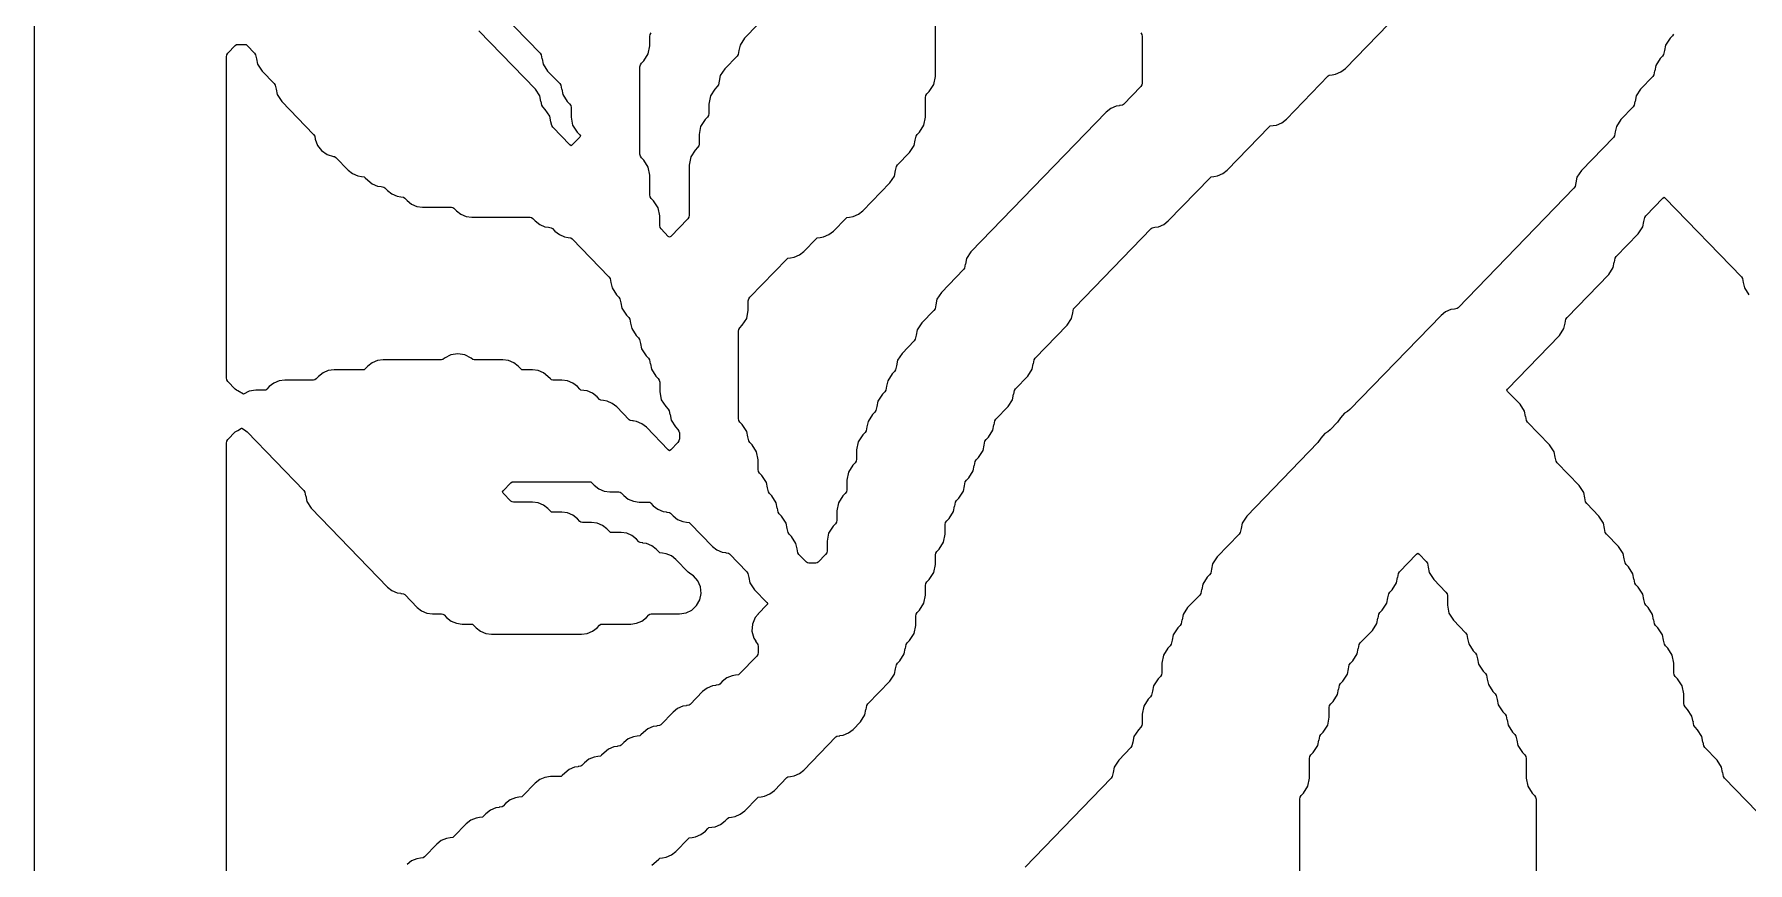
# Model space of a CAD drawing. Header units: millimetres. Extents: x 10 to 410, y 18 to 283.
# Drawn here: x 10 to 49.74, y 42.04 to 61.25 of the extents above; entities that cross this region are included whole.
import ezdxf

# ---------------------------------------------------------------- set-up
doc = ezdxf.new("R2010")
doc.units = ezdxf.units.MM
doc.layers.add('CUT', color=1, linetype='Continuous')

msp = doc.modelspace()

# ---------------------------------------------------------------- linework, layer by layer
at = {"layer": 'CUT'}
for points in [[(52.134, 21), (60.134, 21), (60.134, 24), (73.2679, 24), (73.2679, 144), (60.134, 144), (60.134, 147), (52.134, 147), (52.134, 144), (31.134, 144), (31.134, 147), (23.134, 147), (23.134, 144), (10, 144), (10, 24), (23.134, 24), (23.134, 21), (31.134, 21), (31.134, 24), (52.134, 24)], [(14.8801, 61.0105), (14.9117, 61.0063), (14.9368, 60.9865), (15.1083, 60.8094), (15.1332, 60.7712), (15.1511, 60.6791), (15.1539, 60.6797), (15.1784, 60.5537), (15.2827, 60.3935), (15.5651, 60.102), (15.59, 60.0638), (15.6079, 59.9718), (15.6107, 59.9723), (15.6352, 59.8464), (15.7395, 59.6862), (16.4786, 58.9231), (16.5035, 58.8849), (16.5169, 58.8161), (16.5697, 58.6704), (16.6646, 58.5478), (16.7925, 58.4603), (16.9411, 58.4161), (16.9671, 58.4126), (16.9922, 58.3928), (17.2783, 58.0974), (17.3829, 58.0149), (17.5055, 57.963), (17.5878, 57.9519), (17.5875, 57.9497), (17.6523, 57.941), (17.6773, 57.9212), (17.7351, 57.8616), (17.8397, 57.7791), (17.9623, 57.7272), (18.0446, 57.7162), (18.0443, 57.7139), (18.109, 57.7052), (18.1341, 57.6855), (18.1919, 57.6258), (18.2964, 57.5434), (18.419, 57.4914), (18.5013, 57.4804), (18.501, 57.4781), (18.5658, 57.4694), (18.5909, 57.4497), (18.6486, 57.39), (18.7532, 57.3076), (18.8758, 57.2556), (19.0078, 57.2379), (19.6761, 57.2379), (19.7077, 57.2336), (19.7328, 57.2139), (19.7905, 57.1542), (19.8951, 57.0718), (20.0177, 57.0198), (20.1497, 57.0021), (21.5031, 57.0021), (21.5347, 56.9979), (21.5598, 56.9781), (21.6176, 56.9185), (21.7221, 56.836), (21.8447, 56.784), (21.927, 56.773), (21.9267, 56.7708), (21.9915, 56.7621), (22.0166, 56.7423), (22.0743, 56.6827), (22.1789, 56.6002), (22.3015, 56.5483), (22.3838, 56.5372), (22.3835, 56.535), (22.4483, 56.5263), (22.4733, 56.5065), (23.33, 55.622), (23.3549, 55.5838), (23.3728, 55.4918), (23.3756, 55.4923), (23.4001, 55.3664), (23.5044, 55.2062), (23.5584, 55.1504), (23.5832, 55.1123), (23.6012, 55.0202), (23.604, 55.0207), (23.6285, 54.8948), (23.7328, 54.7346), (23.7868, 54.6789), (23.8116, 54.6407), (23.8296, 54.5486), (23.8324, 54.5492), (23.8569, 54.4232), (23.9612, 54.263), (24.0152, 54.2073), (24.04, 54.1691), (24.0579, 54.077), (24.0607, 54.0776), (24.0853, 53.9516), (24.1896, 53.7914), (24.2435, 53.7357), (24.2684, 53.6975), (24.2863, 53.6055), (24.2891, 53.606), (24.3136, 53.4801), (24.4179, 53.3198), (24.4719, 53.2641), (24.4968, 53.2259), (24.5055, 53.1812), (24.5055, 52.9603), (24.542, 52.7727), (24.6463, 52.6125), (24.7003, 52.5568), (24.7251, 52.5186), (24.7431, 52.4265), (24.7459, 52.4271), (24.7704, 52.3011), (24.8747, 52.1409), (24.9287, 52.0852), (24.9535, 52.047), (24.9622, 52.0023), (24.9622, 51.863), (24.9535, 51.8183), (24.9287, 51.7801), (24.7618, 51.6078), (24.7339, 51.5869), (24.7059, 51.6078), (24.1961, 52.1342), (24.0915, 52.2166), (23.9689, 52.2686), (23.8866, 52.2796), (23.8869, 52.2819), (23.8221, 52.2906), (23.7971, 52.3103), (23.5109, 52.6058), (23.4064, 52.6882), (23.2838, 52.7402), (23.2015, 52.7512), (23.2018, 52.7534), (23.137, 52.7621), (23.1119, 52.7819), (23.0542, 52.8415), (22.9496, 52.924), (22.827, 52.976), (22.7447, 52.987), (22.745, 52.9892), (22.6802, 52.9979), (22.6552, 53.0177), (22.5974, 53.0773), (22.4929, 53.1598), (22.3702, 53.2117), (22.2383, 53.2295), (22.0267, 53.2295), (21.9951, 53.2337), (21.97, 53.2535), (21.9123, 53.3131), (21.8077, 53.3956), (21.6851, 53.4475), (21.5531, 53.4653), (21.3416, 53.4653), (21.31, 53.4695), (21.2849, 53.4893), (21.2271, 53.5489), (21.1226, 53.6314), (21, 53.6833), (20.868, 53.7011), (20.1997, 53.7011), (20.1681, 53.7053), (20.1333, 53.7327), (19.9876, 53.8125), (19.8237, 53.8401), (19.6598, 53.8125), (19.5141, 53.7327), (19.4793, 53.7053), (19.4477, 53.7011), (18.0943, 53.7011), (17.9623, 53.6833), (17.8397, 53.6314), (17.7351, 53.5489), (17.6773, 53.4893), (17.6523, 53.4695), (17.6206, 53.4653), (16.9524, 53.4653), (16.8204, 53.4475), (16.6978, 53.3956), (16.5932, 53.3131), (16.5354, 53.2535), (16.5104, 53.2337), (16.4787, 53.2295), (15.8105, 53.2295), (15.6785, 53.2117), (15.5559, 53.1598), (15.4513, 53.0773), (15.3935, 53.0177), (15.3685, 52.9979), (15.3368, 52.9937), (15.1378, 52.9937), (14.9879, 52.9707), (14.8518, 52.9038), (14.8496, 52.9017), (14.723, 52.9825), (14.6874, 52.9976), (14.6619, 53.0177), (14.4903, 53.1948), (14.4655, 53.233), (14.4568, 53.2777), (14.4568, 60.7265), (14.4655, 60.7712), (14.4903, 60.8094), (14.6619, 60.9865), (14.6869, 61.0063), (14.7186, 61.0105)]]:
    msp.add_lwpolyline(points, close=True, dxfattribs=at)
for points in [[(24.3199, 41.9813), (24.4245, 42.0637), (24.4822, 42.1233), (24.5073, 42.1431), (24.5721, 42.1518), (24.5718, 42.154), (24.654, 42.1651), (24.7767, 42.217), (24.8812, 42.2995), (25.1674, 42.5949), (25.1924, 42.6147), (25.2572, 42.6234), (25.2569, 42.6256), (25.3392, 42.6367), (25.4618, 42.6886), (25.5664, 42.7711), (25.6241, 42.8307), (25.6492, 42.8505), (25.714, 42.8592), (25.7137, 42.8614), (25.7959, 42.8725), (25.9186, 42.9244), (26.0231, 43.0069), (26.0809, 43.0665), (26.1059, 43.0863), (26.1707, 43.095), (26.1704, 43.0972), (26.2527, 43.1083), (26.3753, 43.1602), (26.4799, 43.2427), (26.766, 43.5381), (26.7911, 43.5579), (26.8559, 43.5666), (26.8556, 43.5688), (26.9378, 43.5798), (27.0605, 43.6318), (27.165, 43.7142), (27.4512, 44.0097), (27.4762, 44.0294), (27.541, 44.0381), (27.5407, 44.0404), (27.623, 44.0514), (27.7456, 44.1034), (27.8502, 44.1858), (28.5931, 44.9528), (28.6181, 44.9726), (28.6829, 44.9813), (28.6826, 44.9835), (28.7649, 44.9946), (28.8875, 45.0465), (28.9921, 45.129), (29.1606, 45.303), (29.2649, 45.4632), (29.2894, 45.5892), (29.2922, 45.5886), (29.3102, 45.6807), (29.335, 45.7189), (29.8457, 46.2462), (29.95, 46.4064), (29.9746, 46.5323), (29.9774, 46.5318), (29.9953, 46.6238), (30.0202, 46.662), (30.0741, 46.7177), (30.1784, 46.878), (30.203, 47.0039), (30.2058, 47.0034), (30.2237, 47.0954), (30.2485, 47.1336), (30.3025, 47.1893), (30.4068, 47.3495), (30.4434, 47.5372), (30.4434, 47.7581), (30.4521, 47.8028), (30.4769, 47.841), (30.5309, 47.8967), (30.6352, 48.0569), (30.6717, 48.2446), (30.6717, 48.4654), (30.6804, 48.5102), (30.7053, 48.5483), (30.7593, 48.6041), (30.8636, 48.7643), (30.9001, 48.9519), (30.9001, 49.1728), (30.9088, 49.2175), (30.9337, 49.2557), (30.9876, 49.3114), (31.0919, 49.4716), (31.1285, 49.6593), (31.1285, 49.8802), (31.1372, 49.9249), (31.1621, 49.9631), (31.216, 50.0188), (31.3203, 50.179), (31.3449, 50.305), (31.3477, 50.3044), (31.3656, 50.3965), (31.3904, 50.4346), (31.4444, 50.4904), (31.5487, 50.6506), (31.5732, 50.7765), (31.576, 50.776), (31.594, 50.8681), (31.6188, 50.9062), (31.6728, 50.962), (31.7771, 51.1222), (31.8016, 51.2481), (31.8044, 51.2476), (31.8223, 51.3396), (31.8472, 51.3778), (31.9012, 51.4335), (32.0055, 51.5937), (32.03, 51.7197), (32.0328, 51.7191), (32.0507, 51.8112), (32.0756, 51.8494), (32.1295, 51.9051), (32.2338, 52.0653), (32.2584, 52.1913), (32.2612, 52.1907), (32.2791, 52.2828), (32.304, 52.321), (32.5863, 52.6125), (32.6906, 52.7727), (32.7151, 52.8986), (32.7179, 52.8981), (32.7359, 52.9902), (32.7607, 53.0283), (33.0431, 53.3198), (33.1474, 53.4801), (33.1719, 53.606), (33.1747, 53.6055), (33.1926, 53.6975), (33.2175, 53.7357), (33.9566, 54.4988), (34.0609, 54.659), (34.0854, 54.785), (34.0882, 54.7844), (34.1061, 54.8765), (34.131, 54.9146), (35.9012, 56.7423), (35.9263, 56.7621), (35.9911, 56.7708), (35.9908, 56.773), (36.073, 56.784), (36.1957, 56.836), (36.3002, 56.9185), (37.2715, 57.9212), (37.2966, 57.941), (37.3613, 57.9497), (37.361, 57.9519), (37.4433, 57.963), (37.5659, 58.0149), (37.6705, 58.0974), (38.6418, 59.1002), (38.6668, 59.12), (38.7316, 59.1287), (38.7313, 59.1309), (38.8136, 59.1419), (38.9362, 59.1939), (39.0408, 59.2763), (40.012, 60.2791), (40.0371, 60.2989), (40.1019, 60.3076), (40.1016, 60.3098), (40.1839, 60.3209), (40.3065, 60.3728), (40.411, 60.4553), (42.4066, 62.5156)], [(20.5355, 62.0441), (21.7314, 60.8094), (21.7562, 60.7712), (21.7741, 60.6791), (21.7769, 60.6797), (21.8015, 60.5537), (21.9058, 60.3935), (22.1881, 60.102), (22.213, 60.0638), (22.2309, 59.9718), (22.2337, 59.9723), (22.2582, 59.8464), (22.3625, 59.6862), (22.4165, 59.6304), (22.4413, 59.5923), (22.4501, 59.5476), (22.4501, 59.3267), (22.4866, 59.139), (22.5909, 58.9788), (22.6516, 58.9161), (22.6712, 58.8884), (22.6516, 58.8607), (22.478, 58.6815), (22.4501, 58.6606), (22.4221, 58.6815), (22.0269, 59.0896), (22.002, 59.1277), (21.9841, 59.2198), (21.9813, 59.2193), (21.9568, 59.3452), (21.8524, 59.5054), (21.7985, 59.5611), (21.7736, 59.5993), (21.7557, 59.6914), (21.7529, 59.6908), (21.7284, 59.8168), (21.6241, 59.977), (20.3136, 61.33)], [(27.0987, 61.8015), (26.4734, 61.1559), (26.3691, 60.9957), (26.3445, 60.8698), (26.3417, 60.8703), (26.3238, 60.7783), (26.299, 60.7401), (26.0166, 60.4486), (25.9123, 60.2884), (25.8878, 60.1624), (25.885, 60.163), (25.867, 60.0709), (25.8422, 60.0327), (25.7882, 59.977), (25.6839, 59.8168), (25.6474, 59.6291), (25.6474, 59.4082), (25.6387, 59.3635), (25.6138, 59.3254), (25.5598, 59.2696), (25.4555, 59.1094), (25.419, 58.9218), (25.419, 58.7009), (25.4103, 58.6562), (25.3854, 58.618), (25.3315, 58.5623), (25.2272, 58.402), (25.1906, 58.2144), (25.1906, 57.0503), (25.1819, 57.0056), (25.1571, 56.9675), (24.7618, 56.5594), (24.7339, 56.5385), (24.7059, 56.5594), (24.539, 56.7317), (24.5142, 56.7698), (24.5055, 56.8146), (24.5055, 57.0354), (24.4689, 57.2231), (24.3646, 57.3833), (24.3107, 57.439), (24.2858, 57.4772), (24.2771, 57.5219), (24.2771, 57.9786), (24.2406, 58.1663), (24.1362, 58.3265), (24.0823, 58.3822), (24.0574, 58.4204), (24.0487, 58.4651), (24.0487, 60.4907), (24.0574, 60.5354), (24.0823, 60.5736), (24.1362, 60.6293), (24.2406, 60.7895), (24.2771, 60.9772), (24.2771, 61.1981), (24.2858, 61.2428), (24.3107, 61.281)], [(35.6625, 61.281), (35.6874, 61.2428), (35.6961, 61.1981), (35.6961, 60.1156), (35.6874, 60.0709), (35.6625, 60.0327), (35.2626, 59.6198), (35.2375, 59.6), (35.1728, 59.5913), (35.1731, 59.5891), (35.0908, 59.5781), (34.9682, 59.5261), (34.8636, 59.4437), (31.7261, 56.2044), (31.6218, 56.0441), (31.5973, 55.9182), (31.5945, 55.9187), (31.5765, 55.8267), (31.5517, 55.7885), (31.041, 55.2612), (30.9367, 55.101), (30.9121, 54.975), (30.9093, 54.9756), (30.8914, 54.8835), (30.8666, 54.8454), (30.5842, 54.5538), (30.4799, 54.3936), (30.4554, 54.2677), (30.4526, 54.2682), (30.4346, 54.1762), (30.4098, 54.138), (30.1274, 53.8465), (30.0231, 53.6863), (29.9986, 53.5603), (29.9958, 53.5609), (29.9779, 53.4688), (29.953, 53.4306), (29.8991, 53.3749), (29.7948, 53.2147), (29.7702, 53.0887), (29.7674, 53.0893), (29.7495, 52.9972), (29.7247, 52.959), (29.6707, 52.9033), (29.5664, 52.7431), (29.5419, 52.6171), (29.5391, 52.6177), (29.5211, 52.5256), (29.4963, 52.4875), (29.4423, 52.4317), (29.338, 52.2715), (29.3135, 52.1456), (29.3107, 52.1461), (29.2927, 52.0541), (29.2679, 52.0159), (29.2139, 51.9602), (29.1096, 51.7999), (29.0731, 51.6123), (29.0731, 51.3914), (29.0644, 51.3467), (29.0395, 51.3085), (28.9855, 51.2528), (28.8812, 51.0926), (28.8447, 50.9049), (28.8447, 50.684), (28.836, 50.6393), (28.8111, 50.6011), (28.7572, 50.5454), (28.6529, 50.3852), (28.6163, 50.1976), (28.6163, 49.9767), (28.6076, 49.9319), (28.5828, 49.8938), (28.5288, 49.838), (28.4245, 49.6778), (28.3879, 49.4902), (28.3879, 49.2693), (28.3792, 49.2246), (28.3544, 49.1864), (28.1828, 49.0093), (28.1578, 48.9895), (28.1261, 48.9853), (27.9646, 48.9853), (27.933, 48.9895), (27.9079, 49.0093), (27.7364, 49.1864), (27.7115, 49.2246), (27.6936, 49.3166), (27.6908, 49.3161), (27.6662, 49.442), (27.5619, 49.6023), (27.508, 49.658), (27.4831, 49.6962), (27.4652, 49.7882), (27.4624, 49.7877), (27.4379, 49.9136), (27.3336, 50.0738), (27.2796, 50.1296), (27.2547, 50.1677), (27.2368, 50.2598), (27.234, 50.2593), (27.2095, 50.3852), (27.1052, 50.5454), (27.0512, 50.6011), (27.0264, 50.6393), (27.0084, 50.7314), (27.0056, 50.7308), (26.9811, 50.8568), (26.8768, 51.017), (26.8228, 51.0727), (26.798, 51.1109), (26.7893, 51.1556), (26.7893, 51.3765), (26.7527, 51.5641), (26.6484, 51.7244), (26.5945, 51.7801), (26.5696, 51.8183), (26.5517, 51.9103), (26.5489, 51.9098), (26.5243, 52.0357), (26.42, 52.1959), (26.3661, 52.2517), (26.3412, 52.2898), (26.3325, 52.3346), (26.3325, 54.3602), (26.3412, 54.4049), (26.3661, 54.4431), (26.42, 54.4988), (26.5243, 54.659), (26.5609, 54.8467), (26.5609, 55.0676), (26.5696, 55.1123), (26.5945, 55.1504), (27.4512, 56.0349), (27.4762, 56.0547), (27.541, 56.0634), (27.5407, 56.0656), (27.623, 56.0767), (27.7456, 56.1286), (27.8502, 56.2111), (28.1363, 56.5065), (28.1614, 56.5263), (28.2261, 56.535), (28.2258, 56.5372), (28.3081, 56.5483), (28.4307, 56.6002), (28.5353, 56.6827), (28.8214, 56.9781), (28.8465, 56.9979), (28.9113, 57.0066), (28.911, 57.0088), (28.9933, 57.0198), (29.1159, 57.0718), (29.2204, 57.1542), (29.8457, 57.7998), (29.95, 57.9601), (29.9746, 58.086), (29.9774, 58.0855), (29.9953, 58.1775), (30.0202, 58.2157), (30.3025, 58.5072), (30.4068, 58.6674), (30.4313, 58.7934), (30.4341, 58.7928), (30.4521, 58.8849), (30.4769, 58.9231), (30.5309, 58.9788), (30.6352, 59.139), (30.6717, 59.3267), (30.6717, 59.7833), (30.6804, 59.8281), (30.7053, 59.8662), (30.7593, 59.922), (30.8636, 60.0822), (30.9001, 60.2698), (30.9001, 61.9054)], [(48.0199, 61.2498), (47.9951, 61.2117), (47.9411, 61.1559), (47.8368, 60.9957), (47.8123, 60.8698), (47.8095, 60.8703), (47.7915, 60.7783), (47.7667, 60.7401), (47.7127, 60.6844), (47.6084, 60.5241), (47.5839, 60.3982), (47.5811, 60.3987), (47.5631, 60.3067), (47.5383, 60.2685), (47.2559, 59.977), (47.1516, 59.8168), (47.1271, 59.6908), (47.1243, 59.6914), (47.1064, 59.5993), (47.0815, 59.5611), (46.7992, 59.2696), (46.6949, 59.1094), (46.6704, 58.9835), (46.6676, 58.984), (46.6496, 58.8919), (46.6248, 58.8538), (45.8857, 58.0907), (45.7814, 57.9305), (45.7568, 57.8045), (45.754, 57.8051), (45.7361, 57.713), (45.7113, 57.6748), (43.0275, 54.904), (43.0025, 54.8843), (42.9377, 54.8755), (42.938, 54.8733), (42.8557, 54.8623), (42.7331, 54.8103), (42.6285, 54.7279), (40.5153, 52.5461), (40.4593, 52.5019), (40.3925, 52.4611), (40.2945, 52.3505), (40.2301, 52.2517), (40.0586, 52.0745), (40.0025, 52.0303), (39.9357, 51.9895), (39.8377, 51.8789), (39.7734, 51.7801), (38.1207, 50.0738), (38.0164, 49.9136), (37.9919, 49.7877), (37.9891, 49.7882), (37.9712, 49.6962), (37.9463, 49.658), (37.4356, 49.1307), (37.3313, 48.9705), (37.3068, 48.8445), (37.304, 48.8451), (37.286, 48.753), (37.2612, 48.7148), (37.2072, 48.6591), (37.1029, 48.4989), (37.0784, 48.3729), (37.0756, 48.3735), (37.0577, 48.2814), (37.0328, 48.2432), (36.7505, 47.9517), (36.6462, 47.7915), (36.6216, 47.6656), (36.6188, 47.6661), (36.6009, 47.5741), (36.5761, 47.5359), (36.5221, 47.4802), (36.4178, 47.3199), (36.3933, 47.194), (36.3905, 47.1945), (36.3725, 47.1025), (36.3477, 47.0643), (36.2937, 47.0086), (36.1894, 46.8484), (36.1529, 46.6607), (36.1529, 46.4398), (36.1441, 46.3951), (36.1193, 46.3569), (36.0653, 46.3012), (35.961, 46.141), (35.9365, 46.015), (35.9337, 46.0156), (35.9158, 45.9235), (35.8909, 45.8854), (35.8369, 45.8296), (35.7326, 45.6694), (35.6961, 45.4818), (35.6961, 45.2609), (35.6874, 45.2162), (35.6625, 45.178), (35.6086, 45.1223), (35.5043, 44.962), (35.4797, 44.8361), (35.4769, 44.8366), (35.459, 44.7446), (35.4342, 44.7064), (35.1518, 44.4149), (35.0475, 44.2547), (35.023, 44.1287), (35.0202, 44.1293), (35.0022, 44.0372), (34.9774, 43.999), (32.9788, 41.9356)], [(50.9743, 42.1714), (49.2041, 43.999), (49.1792, 44.0372), (49.1613, 44.1293), (49.1585, 44.1287), (49.134, 44.2547), (49.0297, 44.4149), (48.7473, 44.7064), (48.7225, 44.7446), (48.7045, 44.8366), (48.7017, 44.8361), (48.6772, 44.962), (48.5729, 45.1223), (48.5189, 45.178), (48.4941, 45.2162), (48.4762, 45.3082), (48.4734, 45.3077), (48.4488, 45.4336), (48.3445, 45.5938), (48.2906, 45.6496), (48.2657, 45.6877), (48.257, 45.7324), (48.257, 45.9533), (48.2204, 46.141), (48.1161, 46.3012), (48.0622, 46.3569), (48.0373, 46.3951), (48.0286, 46.4398), (48.0286, 46.6607), (47.9921, 46.8484), (47.8878, 47.0086), (47.8338, 47.0643), (47.8089, 47.1025), (47.791, 47.1945), (47.7882, 47.194), (47.7637, 47.3199), (47.6594, 47.4802), (47.6054, 47.5359), (47.5806, 47.5741), (47.5626, 47.6661), (47.5598, 47.6656), (47.5353, 47.7915), (47.431, 47.9517), (47.377, 48.0075), (47.3522, 48.0456), (47.3343, 48.1377), (47.3315, 48.1371), (47.3069, 48.2631), (47.2026, 48.4233), (47.1487, 48.479), (47.1238, 48.5172), (47.1059, 48.6093), (47.1031, 48.6087), (47.0785, 48.7347), (46.9742, 48.8949), (46.9203, 48.9506), (46.8954, 48.9888), (46.8775, 49.0809), (46.8747, 49.0803), (46.8502, 49.2063), (46.7459, 49.3665), (46.4635, 49.658), (46.4387, 49.6962), (46.4207, 49.7882), (46.4179, 49.7877), (46.3934, 49.9136), (46.2891, 50.0738), (46.0068, 50.3654), (45.9819, 50.4035), (45.964, 50.4956), (45.9612, 50.495), (45.9366, 50.621), (45.8323, 50.7812), (45.3216, 51.3085), (45.2968, 51.3467), (45.2788, 51.4387), (45.276, 51.4382), (45.2515, 51.5641), (45.1472, 51.7244), (44.6365, 52.2517), (44.6116, 52.2898), (44.5937, 52.3819), (44.5909, 52.3814), (44.5664, 52.5073), (44.4621, 52.6675), (44.173, 52.966), (44.1534, 52.9937), (44.173, 53.0214), (45.3756, 54.263), (45.4799, 54.4232), (45.5044, 54.5492), (45.5072, 54.5486), (45.5251, 54.6407), (45.55, 54.6789), (46.5175, 55.6777), (46.6218, 55.838), (46.6463, 55.9639), (46.6491, 55.9634), (46.667, 56.0554), (46.6919, 56.0936), (47.2026, 56.6209), (47.3069, 56.7811), (47.3315, 56.9071), (47.3343, 56.9065), (47.3522, 56.9986), (47.377, 57.0368), (47.7723, 57.4448), (47.8002, 57.4657), (47.8282, 57.4448), (49.5937, 55.622), (49.6186, 55.5838), (49.6365, 55.4918), (49.6393, 55.4923), (49.6638, 55.3664), (49.7681, 55.2062)], [(14.4568, 40.7809), (14.4568, 51.7665), (14.4655, 51.8112), (14.4903, 51.8494), (14.6619, 52.0265), (14.6874, 52.0467), (14.723, 52.0617), (14.81, 52.1172), (14.8137, 52.113), (14.8756, 52.0748), (14.9368, 52.0265), (16.2502, 50.6704), (16.2751, 50.6323), (16.293, 50.5402), (16.2958, 50.5407), (16.3203, 50.4148), (16.4246, 50.2546), (18.1919, 48.43), (18.2964, 48.3476), (18.419, 48.2956), (18.5013, 48.2846), (18.501, 48.2823), (18.5658, 48.2736), (18.5909, 48.2539), (18.877, 47.9585), (18.9816, 47.876), (19.1042, 47.824), (19.2362, 47.8063), (19.4477, 47.8063), (19.4793, 47.8021), (19.5044, 47.7823), (19.5621, 47.7227), (19.6667, 47.6402), (19.7893, 47.5883), (19.9213, 47.5705), (20.1328, 47.5705), (20.1645, 47.5663), (20.1895, 47.5465), (20.2473, 47.4869), (20.3518, 47.4044), (20.4745, 47.3525), (20.6064, 47.3347), (22.695, 47.3347), (22.827, 47.3525), (22.9496, 47.4044), (23.0542, 47.4869), (23.1119, 47.5465), (23.137, 47.5663), (23.1686, 47.5705), (23.8369, 47.5705), (23.9689, 47.5883), (24.0915, 47.6402), (24.1961, 47.7227), (24.2538, 47.7823), (24.2789, 47.8021), (24.3105, 47.8063), (24.9663, 47.8063), (25.1162, 47.8293), (25.2524, 47.8962), (25.3622, 48.0009), (25.4355, 48.1336), (25.4657, 48.2823), (25.45, 48.4332), (25.3897, 48.5723), (25.2904, 48.687), (25.2285, 48.7252), (25.1674, 48.7735), (24.8812, 49.0689), (24.7767, 49.1514), (24.654, 49.2033), (24.5718, 49.2144), (24.5721, 49.2166), (24.5073, 49.2253), (24.4822, 49.2451), (24.4245, 49.3047), (24.3199, 49.3872), (24.1973, 49.4391), (24.115, 49.4502), (24.1153, 49.4524), (24.0505, 49.4611), (24.0255, 49.4809), (23.9677, 49.5405), (23.8631, 49.623), (23.7405, 49.6749), (23.6085, 49.6926), (23.397, 49.6926), (23.3654, 49.6969), (23.3403, 49.7167), (23.2826, 49.7763), (23.178, 49.8587), (23.0554, 49.9107), (22.9234, 49.9284), (22.7119, 49.9284), (22.6802, 49.9327), (22.6552, 49.9524), (22.5974, 50.0121), (22.4929, 50.0945), (22.3702, 50.1465), (22.2383, 50.1642), (22.0267, 50.1642), (21.9951, 50.1685), (21.97, 50.1882), (21.9123, 50.2479), (21.8077, 50.3303), (21.6851, 50.3823), (21.5531, 50.4), (21.1132, 50.4), (21.0816, 50.4043), (21.0565, 50.424), (20.8782, 50.6081), (20.8586, 50.6358), (20.8782, 50.6635), (21.0565, 50.8476), (21.0816, 50.8673), (21.1132, 50.8716), (22.8734, 50.8716), (22.905, 50.8673), (22.9301, 50.8476), (22.9878, 50.7879), (23.0924, 50.7055), (23.215, 50.6535), (23.347, 50.6358), (23.5585, 50.6358), (23.5902, 50.6315), (23.6152, 50.6118), (23.673, 50.5521), (23.7775, 50.4697), (23.9002, 50.4177), (24.0321, 50.4), (24.2437, 50.4), (24.2753, 50.3957), (24.3004, 50.376), (24.3581, 50.3163), (24.4627, 50.2339), (24.5853, 50.1819), (24.6676, 50.1709), (24.6673, 50.1687), (24.7321, 50.16), (24.7571, 50.1402), (24.8149, 50.0806), (24.9194, 49.9981), (25.0421, 49.9462), (25.1243, 49.9351), (25.124, 49.9329), (25.1888, 49.9242), (25.2139, 49.9044), (25.7284, 49.3732), (25.833, 49.2907), (25.9556, 49.2388), (26.0379, 49.2277), (26.0376, 49.2255), (26.1023, 49.2168), (26.1274, 49.197), (26.5273, 48.7841), (26.5522, 48.7459), (26.5701, 48.6539), (26.5729, 48.6544), (26.5974, 48.5285), (26.7017, 48.3683), (26.9908, 48.0698), (27.0104, 48.0421), (26.9908, 48.0144), (26.7893, 47.8063), (26.7931, 47.8026), (26.7207, 47.7226), (26.6557, 47.5694), (26.6446, 47.4033), (26.6886, 47.2427), (26.7338, 47.1769), (26.7294, 47.174), (26.7806, 47.0954), (26.7893, 47.0507), (26.7893, 46.9114), (26.7806, 46.8667), (26.7557, 46.8285), (26.3558, 46.4156), (26.3307, 46.3958), (26.2659, 46.3871), (26.2662, 46.3849), (26.184, 46.3738), (26.0613, 46.3219), (25.9568, 46.2394), (25.899, 46.1798), (25.874, 46.16), (25.8092, 46.1513), (25.8095, 46.1491), (25.7272, 46.1381), (25.6046, 46.0861), (25.5, 46.0037), (25.2139, 45.7082), (25.1888, 45.6885), (25.124, 45.6798), (25.1243, 45.6775), (25.0421, 45.6665), (24.9194, 45.6145), (24.8149, 45.5321), (24.5287, 45.2367), (24.5037, 45.2169), (24.4389, 45.2082), (24.4392, 45.206), (24.3569, 45.1949), (24.2343, 45.143), (24.1297, 45.0605), (24.072, 45.0009), (24.0469, 44.9811), (23.9821, 44.9724), (23.9824, 44.9702), (23.9002, 44.9591), (23.7775, 44.9072), (23.673, 44.8247), (23.6152, 44.7651), (23.5902, 44.7453), (23.5254, 44.7366), (23.5257, 44.7344), (23.4434, 44.7233), (23.3208, 44.6714), (23.2162, 44.5889), (23.1585, 44.5293), (23.1334, 44.5095), (23.0686, 44.5008), (23.0689, 44.4986), (22.9866, 44.4875), (22.864, 44.4356), (22.7595, 44.3531), (22.7017, 44.2935), (22.6766, 44.2737), (22.6119, 44.265), (22.6122, 44.2628), (22.5299, 44.2517), (22.4073, 44.1998), (22.3027, 44.1173), (22.2449, 44.0577), (22.2199, 44.0379), (22.1882, 44.0337), (21.9767, 44.0337), (21.8447, 44.016), (21.7221, 43.964), (21.6176, 43.8815), (21.3314, 43.5861), (21.3064, 43.5664), (21.2416, 43.5577), (21.2419, 43.5554), (21.1596, 43.5444), (21.037, 43.4924), (20.9324, 43.41), (20.8747, 43.3503), (20.8496, 43.3306), (20.7848, 43.3219), (20.7851, 43.3196), (20.7028, 43.3086), (20.5802, 43.2566), (20.4757, 43.1742), (20.4179, 43.1145), (20.3928, 43.0948), (20.3281, 43.0861), (20.3284, 43.0838), (20.2461, 43.0728), (20.1235, 43.0209), (20.0189, 42.9384), (19.7328, 42.643), (19.7077, 42.6232), (19.6429, 42.6145), (19.6432, 42.6123), (19.5609, 42.6012), (19.4383, 42.5493), (19.3338, 42.4668), (19.0476, 42.1714), (19.0226, 42.1516), (18.9578, 42.1429), (18.9581, 42.1407), (18.8758, 42.1296), (18.7532, 42.0777), (18.6486, 41.9952)], [(39.3502, 41.0167), (39.3502, 43.5139), (39.3589, 43.5586), (39.3837, 43.5968), (39.4377, 43.6525), (39.542, 43.8127), (39.5786, 44.0003), (39.5786, 44.457), (39.5873, 44.5017), (39.6121, 44.5399), (39.6661, 44.5956), (39.7704, 44.7559), (39.7949, 44.8818), (39.7977, 44.8813), (39.8156, 44.9733), (39.8405, 45.0115), (39.8945, 45.0672), (39.9988, 45.2274), (40.0353, 45.4151), (40.0353, 45.636), (40.044, 45.6807), (40.0689, 45.7189), (40.1228, 45.7746), (40.2271, 45.9348), (40.2517, 46.0607), (40.2545, 46.0602), (40.2724, 46.1523), (40.2973, 46.1904), (40.3512, 46.2462), (40.4555, 46.4064), (40.4801, 46.5323), (40.4829, 46.5318), (40.5008, 46.6238), (40.5256, 46.662), (40.5796, 46.7177), (40.6839, 46.878), (40.7084, 47.0039), (40.7112, 47.0034), (40.7292, 47.0954), (40.754, 47.1336), (41.0364, 47.4251), (41.1407, 47.5853), (41.1652, 47.7113), (41.168, 47.7107), (41.1859, 47.8028), (41.2108, 47.841), (41.2647, 47.8967), (41.369, 48.0569), (41.3936, 48.1829), (41.3964, 48.1823), (41.4143, 48.2744), (41.4392, 48.3125), (41.4931, 48.3683), (41.5974, 48.5285), (41.622, 48.6544), (41.6248, 48.6539), (41.6427, 48.7459), (41.6675, 48.7841), (42.0628, 49.1922), (42.0907, 49.2131), (42.1187, 49.1922), (42.2856, 49.0199), (42.3104, 48.9817), (42.3283, 48.8897), (42.3311, 48.8902), (42.3557, 48.7643), (42.46, 48.6041), (42.7423, 48.3125), (42.7672, 48.2744), (42.7759, 48.2297), (42.7759, 48.0088), (42.8124, 47.8211), (42.9167, 47.6609), (43.1991, 47.3694), (43.2239, 47.3312), (43.2419, 47.2391), (43.2447, 47.2397), (43.2692, 47.1137), (43.3735, 46.9535), (43.4275, 46.8978), (43.4523, 46.8596), (43.4702, 46.7676), (43.473, 46.7681), (43.4976, 46.6422), (43.6019, 46.482), (43.6558, 46.4262), (43.6807, 46.3881), (43.6986, 46.296), (43.7014, 46.2965), (43.7259, 46.1706), (43.8302, 46.0104), (43.8842, 45.9546), (43.9091, 45.9165), (43.927, 45.8244), (43.9298, 45.825), (43.9543, 45.699), (44.0586, 45.5388), (44.1126, 45.4831), (44.1374, 45.4449), (44.1554, 45.3528), (44.1582, 45.3534), (44.1827, 45.2274), (44.287, 45.0672), (44.341, 45.0115), (44.3658, 44.9733), (44.3838, 44.8813), (44.3866, 44.8818), (44.4111, 44.7559), (44.5154, 44.5956), (44.5694, 44.5399), (44.5942, 44.5017), (44.6029, 44.457), (44.6029, 44.0003), (44.6395, 43.8127), (44.7438, 43.6525), (44.7977, 43.5968), (44.8226, 43.5586), (44.8313, 43.5139), (44.8313, 40.7809)]]:
    msp.add_lwpolyline(points, dxfattribs=at)

doc.saveas('drawing.dxf')
